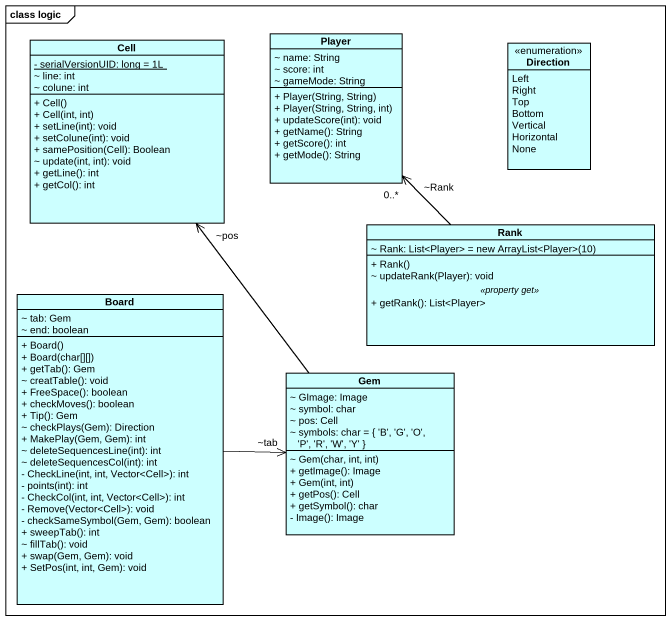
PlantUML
@startuml
mainframe class logic
hide circle
hide empty members
skinparam classAttributeIconSize 0
class Cell #CCFFFF {
  {static} - serialVersionUID: long = 1L
  ~ line: int
  ~ colune: int
  + Cell()
  + Cell(int, int)
  + setLine(int): void
  + setColune(int): void
  + samePosition(Cell): Boolean
  ~ update(int, int): void
  + getLine(): int
  + getCol(): int
}
class Player #CCFFFF {
  ~ name: String
  ~ score: int
  ~ gameMode: String
  + Player(String, String)
  + Player(String, String, int)
  + updateScore(int): void
  + getName(): String
  + getScore(): int
  + getMode(): String
}
enum Direction #CCFFFF {
  Left
  Right
  Top
  Bottom
  Vertical
  Horizontal
  None
}
class Rank #CCFFFF {
  {field} ~ Rank: List<Player> = new ArrayList<Player>(10)
  --
  + Rank()
  ~ updateRank(Player): void
  .. <<property get>> ..
  + getRank(): List<Player>
}
class Board #CCFFFF {
  ~ tab: Gem
  ~ end: boolean
  + Board()
  + Board(char[][])
  + getTab(): Gem
  ~ creatTable(): void
  + FreeSpace(): boolean
  + checkMoves(): boolean
  + Tip(): Gem
  ~ checkPlays(Gem): Direction
  + MakePlay(Gem, Gem): int
  ~ deleteSequencesLine(int): int
  ~ deleteSequencesCol(int): int
  - CheckLine(int, int, Vector<Cell>): int
  - points(int): int
  - CheckCol(int, int, Vector<Cell>): int
  - Remove(Vector<Cell>): void
  - checkSameSymbol(Gem, Gem): boolean
  + sweepTab(): int
  ~ fillTab(): void
  + swap(Gem, Gem): void
  + SetPos(int, int, Gem): void
}
class Gem #CCFFFF {
  ~ GImage: Image
  ~ symbol: char
  ~ pos: Cell
  ~ symbols: char = { 'B', 'G', 'O', 'P', 'R', 'W', 'Y' }
  ~ Gem(char, int, int)
  + getImage(): Image
  + Gem(int, int)
  + getPos(): Cell
  + getSymbol(): char
  - Image(): Image
}
Rank -up-> "~Rank\n0..*" Player
Board -right-> "~tab" Gem
Gem -up-> "~pos" Cell
@enduml
